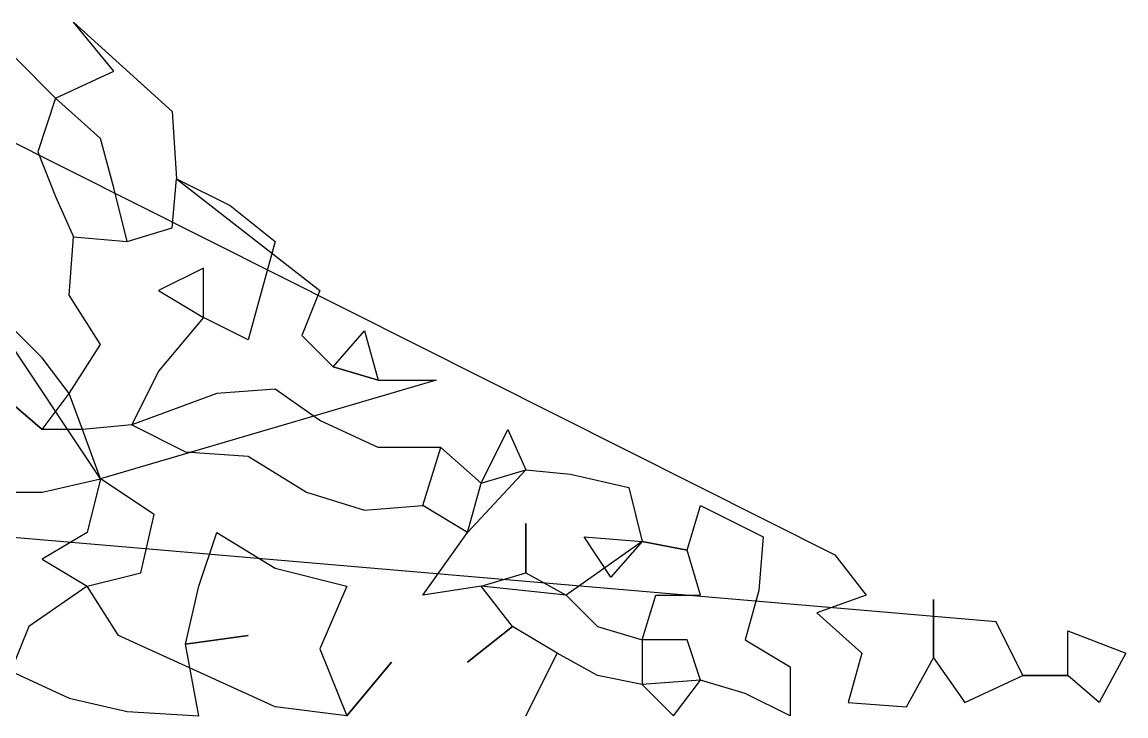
# Model space of a CAD drawing. Header units: metres. Extents: x 102 to 1205, y 1 to 1186.
# Drawn here: x 958.5 to 1205, y 1 to 156 of the extents above; entities that cross this region are included whole.
import ezdxf

# ---------------------------------------------------------------- set-up
doc = ezdxf.new("R2010")
doc.units = ezdxf.units.M
doc.layers.add('Draw', color=2, linetype='CONTINUOUS')
doc.layers.add('Skip', color=1, linetype='CONTINUOUS')

msp = doc.modelspace()

# ---------------------------------------------------------------- linework, layer by layer
at = {"layer": 'draw'}
for p, q in [((979, 145), (970, 156)), ((957, 148), (966, 139)), ((966, 139), (962, 127)), ((976, 130), (966, 139)), ((992, 136), (993, 121)), ((979, 119), (976, 130)), ((962, 127), (966, 117)), ((992, 110), (993, 121)), ((993, 121), (1005, 115)), ((982, 107), (979, 119)), ((966, 117), (970, 108)), ((1005, 115), (1015, 107)), ((982, 107), (992, 110)), ((969, 95), (970, 108)), ((970, 108), (982, 107)), ((1015, 107), (1009, 85)), ((999, 101), (989, 96)), ((999, 90), (999, 101)), ((976, 84), (969, 95)), ((989, 96), (999, 90)), ((1025, 96), (1021, 86)), ((1009, 85), (999, 90)), ((963, 81), (956, 88)), ((1028, 79), (1035, 87)), ((1035, 87), (1038, 76)), ((1021, 86), (1028, 79)), ((969, 73), (963, 81)), ((1038, 76), (1028, 79)), ((989, 78), (983, 66)), ((1015, 74), (1002, 73)), ((1025, 67), (1015, 74)), ((1038, 76), (1051, 76)), ((963, 65), (969, 73)), ((972, 65), (969, 73)), ((963, 65), (956, 71)), ((972, 65), (963, 65)), ((983, 66), (972, 65)), ((976, 54), (972, 65)), ((983, 66), (995, 60)), ((1061, 53), (1067, 65)), ((1067, 65), (1071, 56)), ((995, 60), (1009, 59)), ((1052, 61), (1038, 61)), ((1048, 48), (1052, 61)), ((1052, 61), (1061, 53)), ((1061, 53), (1071, 56)), ((1071, 56), (1081, 55)), ((1081, 55), (1094, 52)), ((963, 51), (976, 54)), ((976, 54), (973, 42)), ((988, 46), (976, 54)), ((1058, 42), (1061, 53)), ((1094, 52), (1097, 40)), ((1022, 51), (1035, 47)), ((1035, 47), (1048, 48)), ((1058, 42), (1048, 48)), ((1107, 38), (1110, 48)), ((1110, 48), (1124, 41)), ((985, 33), (988, 46)), ((973, 42), (963, 36)), ((998, 30), (1002, 42)), ((1002, 42), (1015, 34)), ((1071, 33), (1071, 44)), ((1090, 32), (1084, 41)), ((1084, 41), (1097, 40)), ((1097, 40), (1090, 32)), ((1097, 40), (1107, 38)), ((1124, 41), (1123, 29)), ((1110, 28), (1107, 38)), ((1140, 37), (1147, 28)), ((963, 36), (973, 30)), ((973, 30), (985, 33)), ((1061, 30), (1071, 33)), ((1071, 33), (1080, 28)), ((980, 19), (973, 30)), ((995, 17), (998, 30)), ((1031, 30), (1025, 16)), ((1061, 30), (1048, 28)), ((1068, 21), (1061, 30)), ((1080, 28), (1087, 21)), ((1097, 18), (1100, 28)), ((1100, 28), (1110, 28)), ((1123, 29), (1120, 18)), ((1147, 28), (1136, 24)), ((1162, 14), (1162, 27)), ((960, 21), (956, 11)), ((1068, 21), (1058, 13)), ((1078, 15), (1068, 21)), ((1087, 21), (1097, 18)), ((1182, 10), (1176, 22)), ((1192, 10), (1192, 20)), ((1192, 20), (1205, 15)), ((995, 17), (1009, 19)), ((1107, 18), (1097, 18)), ((1097, 18), (1097, 8)), ((1110, 9), (1107, 18)), ((1120, 18), (1130, 12)), ((1078, 15), (1071, 1)), ((1087, 10), (1078, 15)), ((1146, 15), (1143, 4)), ((1205, 15), (1199, 4)), ((1031, 1), (1041, 13)), ((1156, 3), (1162, 14)), ((1162, 14), (1169, 4)), ((956, 11), (969, 5)), ((1097, 8), (1087, 10)), ((1130, 12), (1130, 1)), ((1182, 10), (1192, 10)), ((1199, 4), (1192, 10)), ((1097, 8), (1104, 1)), ((1104, 1), (1110, 9)), ((1120, 6), (1110, 9)), ((969, 5), (982, 2)), ((1130, 1), (1120, 6)), ((1031, 1), (1015, 3)), ((1143, 4), (1156, 3)), ((982, 2), (998, 1))]:
    msp.add_line(p, q, dxfattribs=at)
at = {"layer": 'skip'}
for p, q in [((970, 156), (992, 136)), ((917, 149), (1140, 37)), ((966, 139), (979, 145)), ((966, 139), (966, 139)), ((976, 130), (976, 130)), ((962, 127), (962, 127)), ((993, 121), (993, 121)), ((993, 121), (1025, 96)), ((979, 119), (979, 119)), ((966, 117), (966, 117)), ((1005, 115), (1005, 115)), ((992, 110), (992, 110)), ((970, 108), (970, 108)), ((970, 108), (982, 107)), ((982, 107), (982, 107)), ((1015, 107), (1015, 107)), ((976, 54), (944, 102)), ((999, 101), (999, 101)), ((969, 95), (969, 95)), ((989, 96), (989, 96)), ((1176, 22), (374, 91)), ((999, 90), (989, 78)), ((999, 90), (999, 90)), ((1035, 87), (1035, 87)), ((969, 73), (976, 84)), ((1009, 85), (1009, 85)), ((1021, 86), (1021, 86)), ((963, 81), (963, 81)), ((1028, 79), (1028, 79)), ((1028, 79), (1038, 76)), ((1051, 76), (976, 54)), ((1015, 74), (1015, 74)), ((1038, 76), (1038, 76)), ((969, 73), (969, 73)), ((1002, 73), (983, 66)), ((956, 71), (963, 65)), ((1038, 61), (1025, 67)), ((963, 65), (963, 65)), ((972, 65), (972, 65)), ((972, 65), (972, 65)), ((983, 66), (983, 66)), ((1067, 65), (1067, 65)), ((995, 60), (995, 60)), ((1048, 48), (1052, 61)), ((1052, 61), (1052, 61)), ((1009, 59), (1022, 51)), ((1071, 56), (1058, 42)), ((1071, 56), (1071, 56)), ((1081, 55), (1081, 55)), ((976, 54), (976, 54)), ((1061, 53), (1061, 53)), ((1061, 53), (1061, 53)), ((1094, 52), (1094, 52)), ((943, 51), (963, 51)), ((1035, 47), (1035, 47)), ((1048, 48), (1048, 48)), ((1110, 48), (1110, 48)), ((988, 46), (988, 46)), ((973, 42), (973, 42)), ((1002, 42), (1002, 42)), ((1048, 28), (1058, 42)), ((1071, 44), (1071, 33)), ((1097, 40), (1080, 28)), ((1084, 41), (1084, 41)), ((1097, 40), (1097, 40)), ((1107, 38), (1097, 40)), ((1124, 41), (1124, 41)), ((1107, 38), (1107, 38)), ((963, 36), (963, 36)), ((985, 33), (985, 33)), ((1015, 34), (1031, 30)), ((1071, 33), (1071, 33)), ((973, 30), (960, 21)), ((973, 30), (973, 30)), ((998, 30), (998, 30)), ((1061, 30), (1061, 30)), ((1080, 28), (1061, 30)), ((1090, 32), (1090, 32)), ((1100, 28), (1100, 28)), ((1110, 28), (1110, 28)), ((1123, 29), (1123, 29)), ((1147, 28), (1147, 28)), ((1162, 27), (1162, 14)), ((1136, 24), (1146, 15)), ((1058, 13), (1068, 21)), ((1068, 21), (1068, 21)), ((1087, 21), (1087, 21)), ((1192, 20), (1192, 20)), ((1015, 3), (980, 19)), ((1009, 19), (995, 17)), ((1097, 18), (1097, 18)), ((1097, 18), (1097, 18)), ((1107, 18), (1107, 18)), ((1120, 18), (1120, 18)), ((998, 1), (995, 17)), ((1025, 16), (1031, 1)), ((1071, 1), (1078, 15)), ((1078, 15), (1078, 15)), ((1205, 15), (1205, 15)), ((1041, 13), (1031, 1)), ((1162, 14), (1162, 14)), ((1087, 10), (1087, 10)), ((1130, 12), (1130, 12)), ((1169, 4), (1182, 10)), ((1192, 10), (1182, 10)), ((1192, 10), (1192, 10)), ((1110, 9), (1097, 8)), ((1097, 8), (1097, 8)), ((1110, 9), (1110, 9)), ((969, 5), (969, 5)), ((1120, 6), (1120, 6)), ((1143, 4), (1143, 4)), ((1156, 3), (1156, 3)), ((1199, 4), (1199, 4)), ((982, 2), (982, 2)), ((1104, 1), (1104, 1)), ((1130, 1), (1130, 1))]:
    msp.add_line(p, q, dxfattribs=at)

doc.saveas('drawing.dxf')
